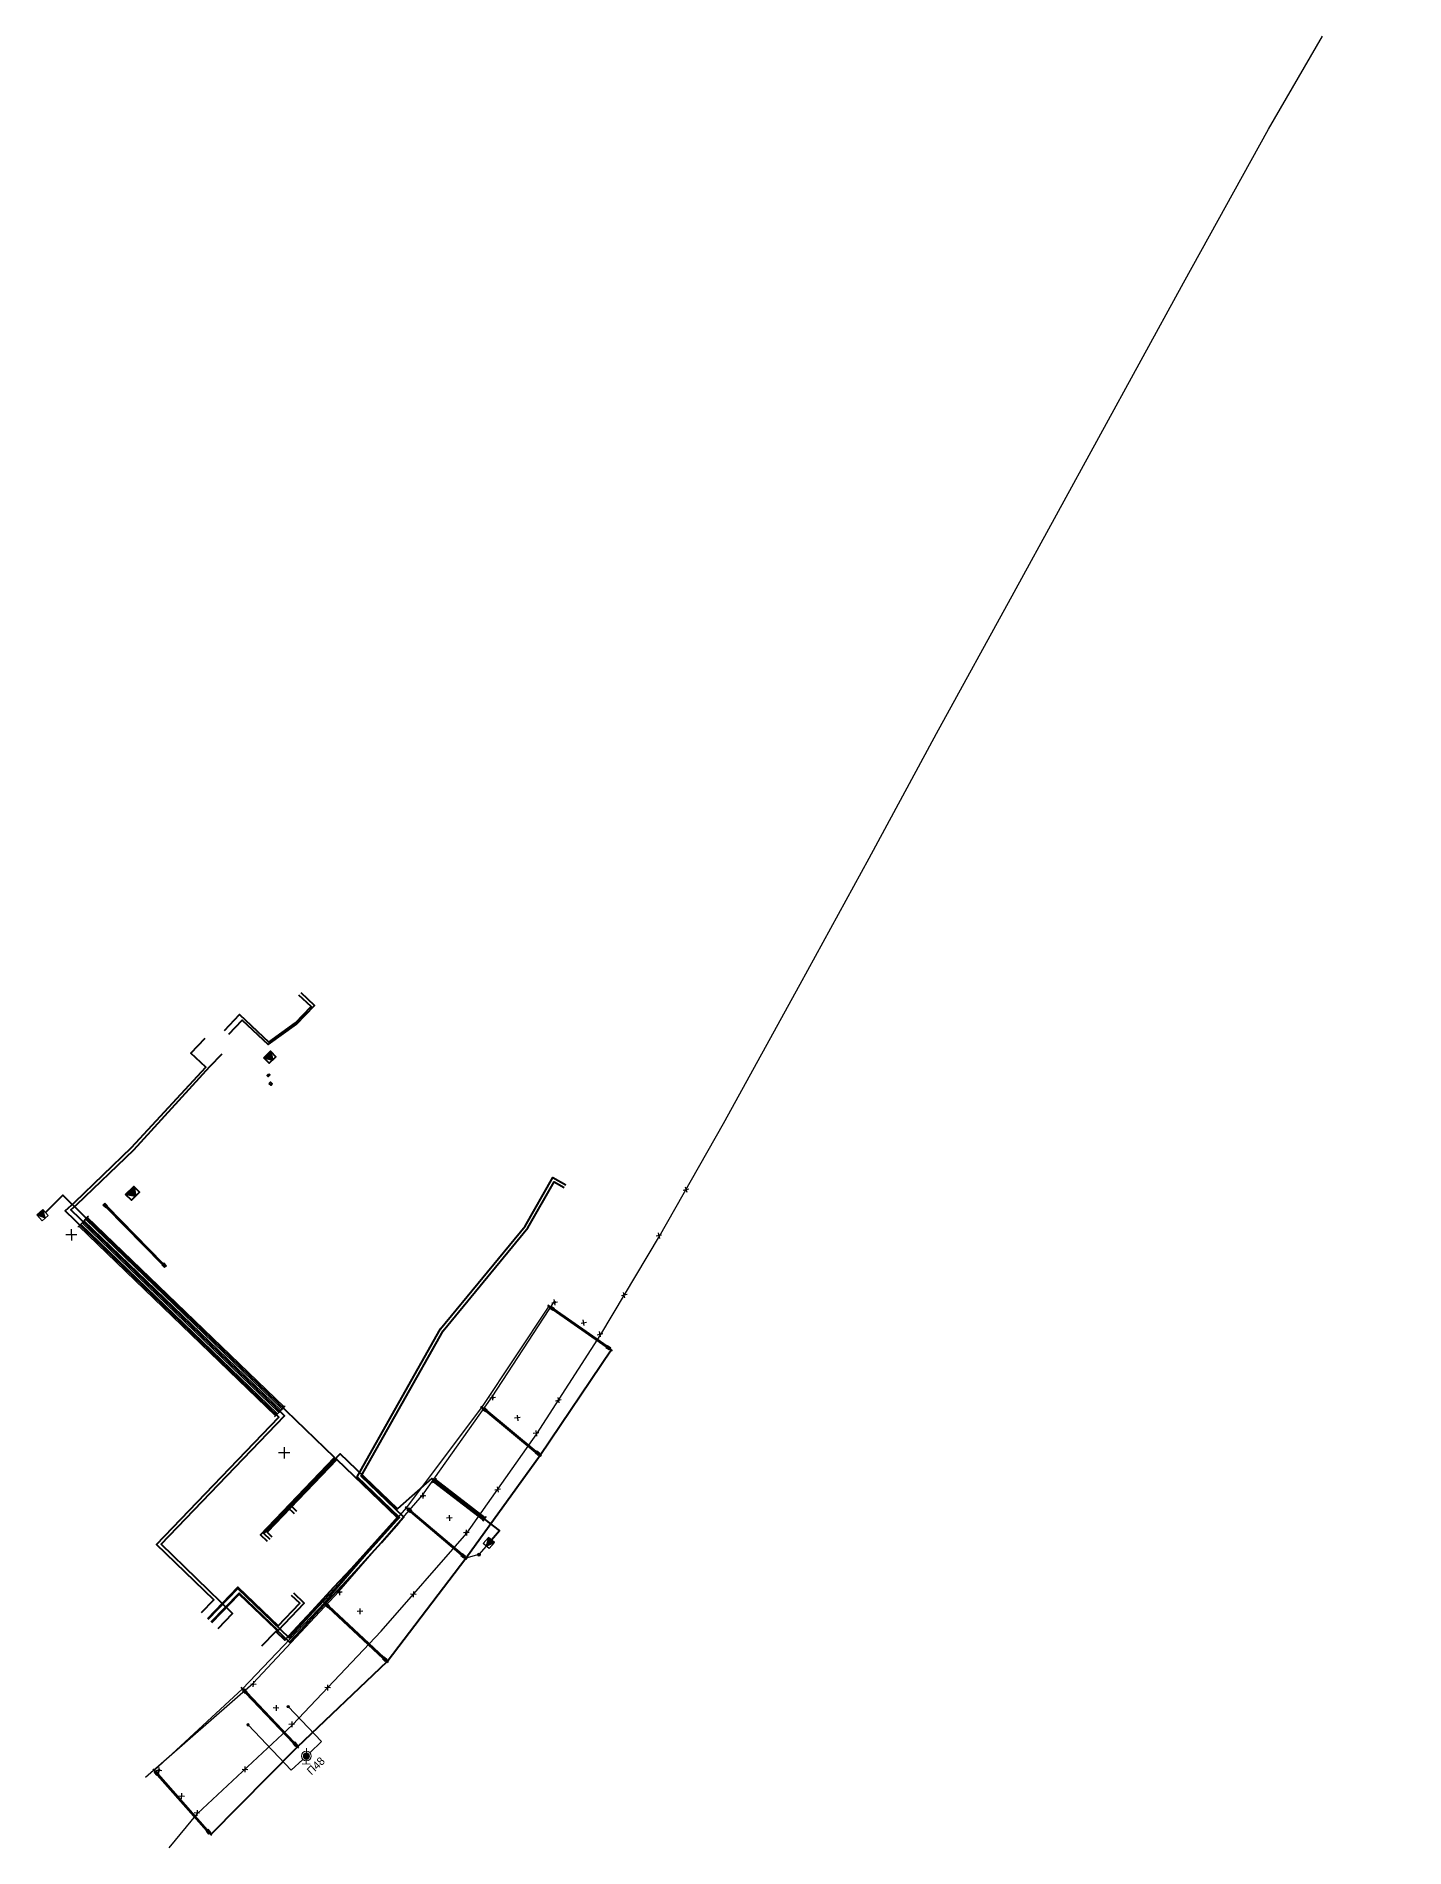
# Model space of a CAD drawing. Header units: metres. Extents: x -1 to 11335, y -5551 to 3.
# Drawn here: x 10712 to 11139, y -5551 to -4986 of the extents above; entities that cross this region are included whole.
import ezdxf
from ezdxf.lldxf.tags import DXFTag

# ---------------------------------------------------------------- set-up
doc = ezdxf.new("R2010")
doc.units = ezdxf.units.M
for name, pattern in [('$AUDIT_BAD_LTYPE1', [0]), ('CONTINOUS', [0]), ('Cплошная', [0])]:
    doc.linetypes.add(name, pattern=pattern)
for name, color, linetype, lineweight in [('_ПР_КС_Демонтаж', 1, 'Continuous', 30), ('_ПР_КС_Номер разъединителя', 1, 'Continuous', 13), ('_ПР_КС_Разъединитель', 1, 'Continuous', 15), ('МГТ_Консоль опоры КС', 1, 'Continuous', 40), ('МГТ_КС_ВЛ-10(6) кВ_ПР', 5, 'ВЛ ДПР', 40), ('МГТ_КС_Опора КС металл.', 7, 'Continuous', 15), ('МГТ_КС_Опора КС металл.ПР', 1, 'Continuous', 15), ('МГТ_КС_Ригель жп ПР', 1, 'Continuous', 20), ('МГТ_НВК_В1_СЕТЬ', 160, 'B1', 60), ('МГТ_НВК_В2_Сеть', 150, '$AUDIT_BAD_LTYPE1', 40), ('МГТ_ШУЭС', 250, 'Continuous', 5), ('МГТ_ЭС', 1, 'WK', 80), ('МГТ_ЭС_ВЛ-04 кВ', 7, 'Continuous', 30), ('МГТ_ЭС_ВЛ-10(6) кВ', 7, 'ВЛ ДПР', 30), ('МГТ_ЭС_ВЛ-10(6) кВ_ПР', 1, 'ЖДК_ВЛ2', 30), ('МГТ_ЭС_КЛ-04 кВ', 1, '2ПRКабельная_линия', 40), ('МГТ_ЭС_КЛ_10 кВ', 1, '2ПRКабельная_линия', 40), ('МГТ_ЭС_Опора ВЛ ж.б.', 1, 'Continuous', 15), ('МГТ_ЭС_Тр-ые подстанции', 7, 'Continuous', 40), ('МГТ_ЭС_Трансформаторная подстанция', 5, 'Continuous', 30)]:
    doc.layers.add(name, color=color, linetype=linetype, lineweight=lineweight)
doc.layers.add('С-ПС_блок', color=7, linetype='Continuous')
doc.layers.get('МГТ_НВК_В1_СЕТЬ').off()
doc.styles.add('1409_тхт0', font='calibri.ttf', dxfattribs={"width": 0.8, "oblique": 7})
doc.styles.add('ROMANS', font='ROMANS.shx', dxfattribs={"width": 0.6, "height": 4})
doc.styles.get("Standard").update_dxf_attribs({"font": 'arial.ttf'})
doc.styles.add('Р-131', font='P131.ttf')
doc.styles.add('ТипЛин', font='')
doc.styles.add('ЭС_', font='simplex.shx', dxfattribs={"width": 0.5, "oblique": 15})
doc.styles.get('ТипЛин').set_extended_font_data('GOST type B')
doc.linetypes.add('2ПRКабельная_линия', pattern='A,2,-1,["WК",ROMANS,S=0.1,R=0,X=-0.8,Y=-0.2],-0.25', length=3.25)
doc.linetypes.add('B1', pattern='A,16.258147,-2.141853,["В1",1409_тхт0,S=3,R=0,X=0,Y=-1.5],-6.426757,15.173243', length=40)
doc.linetypes.add('WK', pattern='A,50,-2,[" WK ",Standard,S=4,R=0,X=4,Y=-2],-25', length=77)
doc.linetypes.add('ВЛ ДПР', pattern='A,20,-2,["WL",ТипЛин,S=2,R=0,X=-1.2,Y=-1],-3,10', length=35)
doc.linetypes.add('ЖДК_ВЛ2', pattern='A,15.3,-2.35,["WL",Standard,S=1,R=0,X=-1.2,Y=-0.5],-2.35', length=20)
tags = doc.linetypes.add('КС_ВЛ-0.4 по КС', pattern='A,1.2,-0.2,["WL-0.4",ЭС_,S=0.1,R=0,X=-0.1,Y=-0.05],-0.5', length=1.9).pattern_tags.tags
tags[6] = DXFTag(74, 10)
doc.linetypes.add('ферма', pattern='A,1e-07,-0.5,[131,ltypeshp.shx,S=0.5,R=0,X=-0.5,Y=0],-1,[131,ltypeshp.shx,S=0.5,R=180,X=0.5,Y=0],-1e-07,[130,ltypeshp.shx,S=1.5,R=90,X=-0.5,Y=0.5],-1e-07,[130,ltypeshp.shx,S=1.5,R=90,X=-0.5,Y=-0.5],-0.5', length=2)

# ---------------------------------------------------------------- blocks, each defined once
blk = doc.blocks.new('ПГ')
at = {"layer": 'МГТ_НВК_В2_Сеть'}
h = blk.add_hatch(dxfattribs=at)
h.set_pattern_fill('ANGLE', color=256)
h.set_pattern_definition([(0, (0, 0), (0, 6.985), [5.08, -1.905]), (90, (0, 0), (-6.985, 4e-16), [5.08, -1.905])])
h.paths.add_polyline_path([(3316681.64, 259090.53), (3316681.64, 259089.03, 0.032667), (3316681.73, 259089.04, 0.936732)])
blk = doc.blocks.new('опора_1')
at = {"layer": 'МГТ_КС_Опора КС металл.'}
for points in [[(3529.65, -11586.62), (3529.66, -11587.12), (3530.16, -11587.12), (3530.15, -11586.62), (3529.65, -11586.62)], [(3529.65, -11586.62), (3530.16, -11587.12)], [(3529.66, -11587.12), (3530.15, -11586.62)]]:
    blk.add_lwpolyline(points, dxfattribs=at)
blk = doc.blocks.new('Трансформаторная подстанция')
at = {"linetype": 'Continuous'}
h = blk.add_hatch(color=256, dxfattribs=at)
h.dxf.hatch_style = 1
h.paths.add_polyline_path([(168175.4, -2359915.7), (168172.3, -2359911.1), (168170.5, -2359916.3)])
blk.add_lwpolyline([(168175.4, -2359915.7), (168170.5, -2359916.3), (168169.9, -2359911.4), (168174.8, -2359910.8)], close=True, dxfattribs=at)
blk.add_lwpolyline([(168175.4, -2359915.7), (168172.3, -2359911.1), (168170.5, -2359916.3), (168175.4, -2359915.7)], dxfattribs=at)
blk = doc.blocks.new('*U294')
at = {"color": 0, "lineweight": -2}
for p, q in [((-0.2, 15.2), (-1.1, -27.9)), ((0.8, 15.2), (-0.1, -27.9))]:
    blk.add_line(p, q, dxfattribs=at)
at = {"color": 7, "lineweight": -2, "ltscale": 5, "true_color": 0xffffff, "const_width": 1.7}
for points in [[(0.3, 15.2), (0.4, 17.7)], [(-0.6, -30.4), (-0.6, -27.9)]]:
    blk.add_lwpolyline(points, dxfattribs=at)
at = {"color": 0, "lineweight": -2}
for points in [[(-0.5, 15.2), (1.2, 15.2), (1.2, 17.7), (-0.5, 17.7)], [(-1.5, -30.4), (0.2, -30.4), (0.3, -27.9), (-1.4, -27.9)]]:
    blk.add_lwpolyline(points, close=True, dxfattribs=at)
blk = doc.blocks.new('*U295')
at = {"color": 0, "lineweight": -2}
for p, q in [((0.4, 15.2), (-2.3, -31.1)), ((1.4, 15.1), (-1.3, -31.2))]:
    blk.add_line(p, q, dxfattribs=at)
at = {"color": 7, "lineweight": -2, "ltscale": 5, "true_color": 0xffffff, "const_width": 1.7}
for points in [[(0.9, 15.2), (1, 17.6)], [(-1.9, -33.6), (-1.8, -31.1)]]:
    blk.add_lwpolyline(points, dxfattribs=at)
at = {"color": 0, "lineweight": -2}
for points in [[(0, 15.2), (1.7, 15.1), (1.9, 17.6), (0.2, 17.7)], [(-2.8, -33.6), (-1.1, -33.7), (-0.9, -31.2), (-2.6, -31.1)]]:
    blk.add_lwpolyline(points, close=True, dxfattribs=at)
blk = doc.blocks.new('*U296')
at = {"color": 0, "lineweight": -2}
for p, q in [((-1.1, 15.1), (0.7, -31.5)), ((-0.1, 15.2), (1.7, -31.4))]:
    blk.add_line(p, q, dxfattribs=at)
at = {"color": 7, "lineweight": -2, "ltscale": 5, "true_color": 0xffffff, "const_width": 1.7}
for points in [[(-0.6, 15.2), (-0.7, 17.7)], [(1.3, -33.9), (1.2, -31.4)]]:
    blk.add_lwpolyline(points, dxfattribs=at)
at = {"color": 0, "lineweight": -2}
for points in [[(-1.4, 15.1), (0.3, 15.2), (0.2, 17.7), (-1.5, 17.6)], [(0.5, -34), (2.2, -33.9), (2.1, -31.4), (0.4, -31.5)]]:
    blk.add_lwpolyline(points, close=True, dxfattribs=at)
blk = doc.blocks.new('*U297')
at = {"color": 0, "lineweight": -2}
for p, q in [((-1.7, 14.6), (1.8, -26.9)), ((-0.8, 14.7), (2.8, -26.8))]:
    blk.add_line(p, q, dxfattribs=at)
at = {"color": 7, "lineweight": -2, "ltscale": 5, "true_color": 0xffffff, "const_width": 1.7}
for points in [[(-1.2, 14.6), (-1.5, 17.1)], [(2.5, -29.3), (2.3, -26.8)]]:
    blk.add_lwpolyline(points, dxfattribs=at)
at = {"color": 0, "lineweight": -2}
for points in [[(-2.1, 14.6), (-0.4, 14.7), (-0.6, 17.2), (-2.3, 17.1)], [(1.7, -29.4), (3.3, -29.3), (3.1, -26.8), (1.4, -26.9)]]:
    blk.add_lwpolyline(points, close=True, dxfattribs=at)
blk = doc.blocks.new('*U298')
at = {"color": 0, "lineweight": -2}
for p, q in [((-3.1, 14.4), (4.1, -25.4)), ((-2.1, 14.6), (5.1, -25.2))]:
    blk.add_line(p, q, dxfattribs=at)
at = {"color": 7, "lineweight": -2, "ltscale": 5, "true_color": 0xffffff, "const_width": 1.7}
for points in [[(-2.6, 14.5), (-3.1, 16.9)], [(5, -27.7), (4.6, -25.3)]]:
    blk.add_lwpolyline(points, dxfattribs=at)
at = {"color": 0, "lineweight": -2}
for points in [[(-3.4, 14.3), (-1.8, 14.6), (-2.2, 17.1), (-3.9, 16.8)], [(4.2, -27.9), (5.8, -27.6), (5.4, -25.1), (3.7, -25.4)]]:
    blk.add_lwpolyline(points, close=True, dxfattribs=at)
blk = doc.blocks.new('*U299')
at = {"color": 0, "lineweight": -2}
for p, q in [((-2, 14.6), (2, -25.3)), ((-1, 14.7), (3, -25.2))]:
    blk.add_line(p, q, dxfattribs=at)
at = {"color": 7, "lineweight": -2, "ltscale": 5, "true_color": 0xffffff, "const_width": 1.7}
for points in [[(-1.5, 14.6), (-1.7, 17.1)], [(2.8, -27.8), (2.5, -25.3)]]:
    blk.add_lwpolyline(points, dxfattribs=at)
at = {"color": 0, "lineweight": -2}
for points in [[(-2.3, 14.5), (-0.6, 14.7), (-0.9, 17.2), (-2.6, 17)], [(1.9, -27.9), (3.6, -27.7), (3.4, -25.2), (1.7, -25.4)]]:
    blk.add_lwpolyline(points, close=True, dxfattribs=at)
blk = doc.blocks.new('*U300')
at = {"color": 0, "lineweight": -2}
for p, q in [((1.24, -1.24), (-1.24, 1.24)), ((-1.24, -1.24), (1.24, 1.24))]:
    blk.add_line(p, q, dxfattribs=at)
blk = doc.blocks.new('_Опора')
h = blk.add_hatch(color=256)
edge = h.paths.add_edge_path()
edge.add_arc((168130.52, -2359877.99), 0.442, 9.38245, 369.38245)
edge = h.paths.add_edge_path(flags=16)
edge.add_arc((168130.52, -2359877.99), 0.203, 9.38245, 369.38245)
h = blk.add_hatch(color=0)
edge = h.paths.add_edge_path()
edge.add_arc((168130.52, -2359877.99), 0.125, 0, 360)
at = {"color": 0}
for radius in [0.52, 0.125]:
    blk.add_circle((168130.52, -2359877.99), radius, dxfattribs=at)
blk = doc.blocks.new('*U303')
at = {"layer": 'МГТ_ЭС', "linetype": 'Cплошная', "lineweight": 35}
blk.add_hatch(color=1, dxfattribs=at).paths.add_polyline_path([(-22, 38.8), (-23.8, 37.9), (-3.1, -0.5), (-1.3, 0.5)])
at = {"layer": 'МГТ_ЭС', "color": 1, "linetype": 'Cплошная', "lineweight": 35}
for p, q in [((-23.8, 37.9), (-24.7, 37.4)), ((-23.8, 37.9), (-22, 38.8)), ((-3.1, -0.5), (-23.8, 37.9)), ((-22, 38.8), (-21.2, 39.3)), ((-22, 38.8), (-1.3, 0.5)), ((-1.3, 0.5), (-3.1, -0.5)), ((-1.3, 0.5), (-0.4, 0.9)), ((-3.1, -0.5), (-3.9, -1))]:
    blk.add_line(p, q, dxfattribs=at)
blk = doc.blocks.new('*U304')
at = {"layer": 'МГТ_ЭС', "linetype": 'Cплошная', "lineweight": 35}
blk.add_hatch(color=1, dxfattribs=at).paths.add_polyline_path([(-91.2, 166.9), (-92.9, 166), (-3.1, -0.5), (-1.3, 0.5)])
at = {"layer": 'МГТ_ЭС', "color": 1, "linetype": 'Cплошная', "lineweight": 35}
for p, q in [((-92.9, 166), (-93.8, 165.5)), ((-92.9, 166), (-91.2, 166.9)), ((-3.1, -0.5), (-92.9, 166)), ((-91.2, 166.9), (-90.3, 167.4)), ((-91.2, 166.9), (-1.3, 0.5)), ((-1.3, 0.5), (-3.1, -0.5)), ((-1.3, 0.5), (-0.4, 0.9)), ((-3.1, -0.5), (-3.9, -1))]:
    blk.add_line(p, q, dxfattribs=at)
blk = doc.blocks.new('*U306')
at = {"layer": 'С-ПС_блок', "linetype": 'CONTINOUS', "lineweight": -2}
h = blk.add_hatch(color=0, dxfattribs=at)
h.dxf.hatch_style = 1
h.paths.add_polyline_path([(22.1, 23.4, 1), (22.6, 22, 1)])
h = blk.add_hatch(color=0, dxfattribs=at)
h.dxf.hatch_style = 1
h.paths.add_polyline_path([(-10.2, -1.9, 1), (-8.8, -5.6, 1)])
h = blk.add_hatch(color=0, dxfattribs=at)
h.dxf.hatch_style = 1
h.paths.add_polyline_path([(23.2, -4.1, 1), (23.7, -5.5, 1)])
at = {"color": 0, "linetype": 'CONTINOUS', "lineweight": -2}
for points in [[(-15.1, -4), (-13.1, 0.6)], [(-4.9, -5.7), (-14.1, -1.7)]]:
    blk.add_lwpolyline(points, dxfattribs=at)
at = {"layer": 'С-ПС_блок', "color": 0, "linetype": 'CONTINOUS', "lineweight": -2}
for points in [[(-10.6, -0.9), (-14.2, 8.4), (22.3, 22.7)], [(-8.4, -6.5), (-4.7, -15.8), (23.4, -4.8)]]:
    blk.add_lwpolyline(points, dxfattribs=at)
for centre, radius in [((22.3, 22.7), 0.75), ((-9.5, -3.7), 3), ((-9.5, -3.7), 2), ((23.4, -4.8), 0.75)]:
    blk.add_circle(centre, radius, dxfattribs=at)
blk = doc.blocks.new('*U307')
at = {"color": 0, "lineweight": -2}
for p, q in [((-0.6, -13), (-0.3, 36.9)), ((0.4, -13), (0.7, 36.9))]:
    blk.add_line(p, q, dxfattribs=at)
at = {"color": 7, "lineweight": -2, "ltscale": 5, "true_color": 0xffffff, "const_width": 1.7}
for points in [[(0.2, 39.4), (0.2, 36.9)], [(-0.1, -13), (-0.1, -15.5)]]:
    blk.add_lwpolyline(points, dxfattribs=at)
at = {"color": 0, "lineweight": -2}
for points in [[(1, 39.4), (-0.7, 39.4), (-0.7, 36.9), (1, 36.9)], [(0.8, -13), (-0.9, -13), (-0.9, -15.5), (0.8, -15.5)]]:
    blk.add_lwpolyline(points, close=True, dxfattribs=at)

msp = doc.modelspace()

# ---------------------------------------------------------------- hatches: boundary and pattern name
at = {"layer": 'МГТ_ШУЭС', "linetype": 'ByBlock'}
h = msp.add_hatch(dxfattribs=at)
h.set_pattern_fill('ANGLE', color=256)
h.set_pattern_definition([(48.931164, (9.5574, 13.8104), (-5.266137, 4.5889024), [5.08, -1.905]), (138.931164, (9.5574, 13.8104), (-4.5889024, -5.266137), [5.08, -1.905])])
h.paths.add_polyline_path([(11131.33, -5014.49), (11132.82, -5015.79), (11135.42, -5012.81)])
h = msp.add_hatch(dxfattribs=at)
h.set_pattern_fill('ANGLE', color=256)
h.set_pattern_definition([(48.931164, (12.3534, -5.25), (-5.266137, 4.5889024), [5.08, -1.905]), (138.931164, (12.3534, -5.25), (-4.5889024, -5.266137), [5.08, -1.905])])
h.paths.add_polyline_path([(11135, -5025.02), (11136.49, -5026.32), (11139.09, -5023.34)])
at = {"layer": 'МГТ_ЭС_Тр-ые подстанции'}
h = msp.add_hatch(color=256, dxfattribs=at)
h.dxf.hatch_style = 1
h.paths.add_polyline_path([(10782.81, -5304.66), (10784.94, -5302.58), (10785.48, -5305.37)])
h = msp.add_hatch(color=256, dxfattribs=at)
h.dxf.hatch_style = 1
h.paths.add_polyline_path([(10739.66, -5347.3), (10742.18, -5344.82), (10742.73, -5347.83)])

# ---------------------------------------------------------------- linework, layer by layer
at = {"layer": 'МГТ_Консоль опоры КС'}
for p, q in [((10872.3, -5382.54), (10871.48, -5381.97)), ((10891.71, -5396.14), (10890.89, -5395.56)), ((10851.32, -5414.15), (10850.55, -5413.52)), ((10869.49, -5429.13), (10868.72, -5428.5)), ((10827.77, -5445.55), (10827.01, -5444.9)), ((10846.3, -5461.3), (10845.54, -5460.65)), ((10802.13, -5475.29), (10801.4, -5474.6)), ((10821.75, -5493.58), (10821.02, -5492.9)), ((10776.45, -5502.08), (10775.77, -5501.36)), ((10793.72, -5520.24), (10793.03, -5519.52)), ((10748.88, -5527.64), (10748.22, -5526.89)), ((10766.56, -5547.63), (10765.9, -5546.88))]:
    msp.add_line(p, q, dxfattribs=at)
at = {"layer": 'МГТ_КС_ВЛ-10(6) кВ_ПР'}
msp.add_lwpolyline([(10766.23, -5547.25), (10793.37, -5519.87), (10821.38, -5493.24), (10845.92, -5460.98), (10869.1, -5428.82), (10891.3, -5395.85)], dxfattribs=at)
at = {"layer": 'МГТ_КС_Ригель жп ПР', "linetype": 'ферма'}
for points in [[(10733.75, -5351.22), (10751.23, -5369.01)], [(10873.33, -5383.26), (10889.87, -5394.85)], [(10852.28, -5414.95), (10867.75, -5427.7)], [(10828.72, -5446.36), (10844.59, -5459.84)], [(10803.05, -5476.14), (10820.1, -5492.05)], [(10777.32, -5502.99), (10792.17, -5518.61)], [(10749.71, -5528.58), (10765.07, -5545.94)]]:
    msp.add_lwpolyline(points, dxfattribs=at)
at = {"layer": 'МГТ_ЭС_ВЛ-04 кВ', "linetype": 'КС_ВЛ-0.4 по КС', "ltscale": 15}
msp.add_lwpolyline([(10745.85, -5529.39), (10779.46, -5500), (10806.19, -5471.41), (10832.31, -5441.26), (10854.08, -5410.6), (10873.43, -5380.9)], dxfattribs=at)
at = {"layer": 'МГТ_ЭС_ВЛ-04 кВ', "color": 5, "linetype": 'КС_ВЛ-0.4 по КС', "ltscale": 15}
msp.add_lwpolyline([(10748.55, -5527.27), (10776.11, -5501.72), (10801.77, -5474.94), (10827.39, -5445.22), (10850.93, -5413.84), (10871.89, -5382.26)], dxfattribs=at)
at = {"layer": 'МГТ_ЭС_ВЛ-10(6) кВ'}
msp.add_lwpolyline([(10753.25, -5551.41), (10762.07, -5540.74), (10791.72, -5513.05), (10819.43, -5483.76), (10846.25, -5453.12), (10868.02, -5422.08), (10888.02, -5391.1), (10906.39, -5360.33), (10926.36, -5325.15), (10950.25, -5281.66), (10971.79, -5242.27), (10992.86, -5203.32), (11017.07, -5159.23), (11043.6, -5110.84), (11070, -5062.51), (11096.49, -5014.54), (11113.44, -4985.52)], dxfattribs=at)
at = {"layer": 'МГТ_ЭС_ВЛ-10(6) кВ_ПР'}
msp.add_lwpolyline([(10852.26, -5457.17), (10850, -5459.84), (10845.92, -5460.98)], dxfattribs=at)
at = {"layer": 'МГТ_ЭС_КЛ-04 кВ', "color": 230, "ltscale": 3}
msp.add_line((10790.11, -5444.91), (10792.31, -5447.02), dxfattribs=at)
at = {"layer": 'МГТ_ЭС_КЛ-04 кВ', "ltscale": 3}
msp.add_line((10791.57, -5444.83), (10793.05, -5446.25), dxfattribs=at)
for points in [[(10770.52, -5296.09), (10775.26, -5291.09), (10784.38, -5299.73), (10792.73, -5293.73), (10797.55, -5288.64), (10793.78, -5285.11)], [(10771.88, -5297.27), (10776.05, -5292.86), (10784.13, -5300.52), (10793.06, -5294.11), (10798.6, -5288.26), (10794.46, -5284.38)], [(10766.59, -5481.05), (10775.1, -5472.18), (10790.78, -5487.22), (10794.45, -5483.32), (10798.99, -5478.43), (10805.82, -5471.07), (10811.26, -5465.2), (10819.51, -5456.01), (10825.01, -5449.86), (10826.54, -5448.14), (10813.19, -5435.34), (10838.78, -5389.89), (10865.22, -5357.76), (10873.47, -5343.39), (10876.62, -5345.2)], [(10782.16, -5488.36), (10786.52, -5483.82), (10789.34, -5486.53), (10790.73, -5485.09), (10793.35, -5482.3), (10797.9, -5477.4), (10804.72, -5470.05), (10810.15, -5464.18), (10818.4, -5455.01), (10823.89, -5448.86), (10824.46, -5448.22), (10805.63, -5430.17), (10783.86, -5452.86), (10785.34, -5454.28)], [(10853.88, -5455.27), (10856.41, -5452.3), (10835.32, -5436.11), (10824.52, -5445.5), (10806.65, -5428.38), (10782.81, -5453.24), (10784.65, -5455)], [(10766.41, -5480.88), (10775.09, -5471.83), (10787.3, -5483.53), (10795.46, -5475.02), (10792.17, -5471.87)]]:
    msp.add_lwpolyline(points, dxfattribs=at)
at = {"layer": 'МГТ_ЭС_КЛ-04 кВ', "color": 230, "ltscale": 3}
for points in [[(10765.47, -5479.98), (10774.67, -5470.38), (10790.75, -5485.8), (10793.71, -5482.64), (10798.26, -5477.75), (10805.09, -5470.39), (10810.52, -5464.52), (10818.77, -5455.34), (10824.26, -5449.19), (10825.15, -5448.2), (10811.94, -5435.52), (10837.95, -5389.32), (10864.4, -5357.19), (10873.1, -5342.03), (10877.12, -5344.33)], [(10783.96, -5455.73), (10781.76, -5453.61), (10804.9, -5429.48), (10789.78, -5414.94), (10726.5, -5353.95), (10720.08, -5347.58), (10714.61, -5352.93)], [(10765.29, -5479.8), (10774.66, -5470.03), (10787.27, -5482.12), (10794.05, -5475.05), (10791.48, -5472.6)]]:
    msp.add_lwpolyline(points, dxfattribs=at)
at = {"layer": 'МГТ_ЭС_КЛ_10 кВ', "ltscale": 3}
for points in [[(10763.3, -5477.89), (10767.18, -5473.92), (10749.31, -5456.65), (10787.53, -5416.91), (10720.73, -5352.48), (10723.77, -5349.73), (10741.48, -5332.69), (10764.73, -5307.6), (10760.07, -5303.18), (10764.54, -5298.47)], [(10768.54, -5482.92), (10773.06, -5478.21), (10750.72, -5456.62), (10789.28, -5416.51), (10722.58, -5352.15), (10724.45, -5350.46), (10742.17, -5333.41), (10765.99, -5307.41), (10769.76, -5303.42)]]:
    msp.add_lwpolyline(points, dxfattribs=at)
at = {"layer": 'МГТ_ЭС_Тр-ые подстанции'}
for points in [[(10782.81, -5304.66), (10784.94, -5302.58), (10786.58, -5304.29), (10784.47, -5306.36)], [(10782.81, -5304.66), (10784.94, -5302.58), (10785.48, -5305.37)], [(10784.53, -5312.65), (10784.87, -5312.29), (10785.42, -5312.8), (10785.08, -5313.16)], [(10739.66, -5347.3), (10742.18, -5344.82), (10743.98, -5346.59), (10741.48, -5349.07)], [(10739.66, -5347.3), (10742.18, -5344.82), (10742.73, -5347.83)]]:
    msp.add_lwpolyline(points, close=True, dxfattribs=at)
at = {"layer": 'МГТ_ЭС_Тр-ые подстанции', "color": 1}
msp.add_lwpolyline([(10784.34, -5309.61), (10784.7, -5309.95), (10784.19, -5310.49), (10783.82, -5310.15)], close=True, dxfattribs=at)

# ---------------------------------------------------------------- block references
at = {"layer": '_ПР_КС_Демонтаж'}
for p, xscale, yscale, zscale, rotation in [((10914.64, -5345.79, 0), 0.4999999999999993, 0.4999999999999993, 0.4999999999999993, 240.4300842688499), ((10906.18, -5360.2), 0.4999999999999998, 0.4999999999999998, 0.4999999999999998, 146.9679575347884), ((10873.64, -5381.04), 0.4999999999999998, 0.4999999999999998, 0.4999999999999998, 326.9179067218035), ((10895.38, -5378.77), 0.4999999999999994, 0.4999999999999994, 0.4999999999999994, 59.15661545573366), ((10882.73, -5387.41), 0.4999999999999996, 0.4999999999999996, 0.4999999999999996, 324.9389513066998), ((10887.81, -5390.96), 0.4999999999999997, 0.4999999999999997, 0.4999999999999997, 327.0284870358003), ((10854.27, -5410.76), 0.4999999999999998, 0.4999999999999998, 0.4999999999999998, 320.3884732140459), ((10874.8, -5411.58), 0.4999999999999994, 0.4999999999999994, 0.4999999999999994, 237.157901985089), ((10862.01, -5417.14), 0.4999999999999997, 0.4999999999999997, 0.4999999999999997, 140.475218472355), ((10867.82, -5421.93), 0.4999999999999996, 0.4999999999999996, 0.4999999999999996, 141.9689326967699), ((10832.5, -5441.43), 0.4999999999999999, 0.4999999999999999, 0.4999999999999999, 319.5696041564012), ((10855.81, -5439.48), 0.4999999999999995, 0.4999999999999995, 0.4999999999999995, 234.9517416788624), ((10840.74, -5448.43), 0.4999999999999996, 0.4999999999999996, 0.4999999999999996, 139.6387482880081), ((10846.06, -5452.96), 0.4999999999999996, 0.4999999999999996, 0.4999999999999996, 139.1192255383921), ((10806.37, -5471.58), 0.5, 0.5, 0.5, 136.599953671482), ((10829.5, -5472.25), 0.4999999999999995, 0.4999999999999995, 0.4999999999999995, 133.5315822791102), ((10812.81, -5477.58), 0.4999999999999996, 0.4999999999999996, 0.4999999999999996, 136.7301569477717), ((10779.58, -5500.29), 0.5, 0.5, 0.5, 310.7769294008023), ((10802.72, -5501.42), 0.4999999999999995, 0.4999999999999995, 0.4999999999999995, 133.5315822791102), ((10786.65, -5507.73), 0.4999999999999996, 0.4999999999999996, 0.4999999999999996, 133.5315822791102), ((10791.55, -5512.88), 0.4999999999999996, 0.4999999999999996, 0.4999999999999996, 136.7301569477717), ((10750.09, -5527.2), 0.5, 0.5, 0.5, 310.7769294008023), ((10776.9, -5526.9), 0.4999999999999995, 0.4999999999999995, 0.4999999999999995, 223.0340919934123), ((10757.18, -5535.22), 0.4999999999999995, 0.4999999999999995, 0.4999999999999995, 311.4911783835046), ((10761.9, -5540.55), 0.5, 0.5, 0.5, 131.8284865162597)]:
    msp.add_blockref('*U300', p, dxfattribs=dict(at, xscale=xscale, yscale=yscale, zscale=zscale, rotation=rotation))
at = {"layer": '_ПР_КС_Демонтаж', "rotation": 135.8069294551395}
for p in [(10722.72, -5359.96), (10789.18, -5428.04)]:
    msp.add_blockref('*U300', p, dxfattribs=at)
at = {"layer": '_ПР_КС_Разъединитель', "xscale": 0.4999999999999995, "yscale": 0.4999999999999995, "zscale": 0.4999999999999995, "rotation": 112.1137103395048}
msp.add_blockref('*U306', (10792.6, -5519.06), dxfattribs=at)
at = {"layer": 'МГТ_КС_Опора КС металл.'}
for p, rotation in [((-743.84, -1953.22), 56.61771721363539), ((-290.01, -665.16), 49.99090317676994), ((-251.14, -555.87), 49.26941464823312), ((-198.84, -480.43), 48.81903608101556), ((0, 0), 46.20238363442169), ((554.61, 1012.52), 40.37935936393176)]:
    msp.add_blockref('опора_1', p, dxfattribs=dict(at, rotation=rotation))
at = {"layer": 'МГТ_КС_Опора КС металл.ПР', "xscale": 0.5, "yscale": 0.5, "zscale": 0.5, "rotation": 44.76817024608435}
for name, p in [('*U307', (10746.68, -5364.38)), ('*U298', (10879.35, -5387.48)), ('*U299', (10857.95, -5419.62)), ('*U297', (10834.32, -5451.11)), ('*U296', (10808.6, -5481.31)), ('*U294', (10782.54, -5508.49)), ('*U295', (10754.74, -5534.26))]:
    msp.add_blockref(name, p, dxfattribs=at)
at = {"layer": 'МГТ_НВК_В1_СЕТЬ', "xscale": -1.004999999999999, "yscale": 1.005, "zscale": 1.005}
for p, rotation in [((2462463.6, -2278548), 321.6306543615457), ((2157394.35, 2558003.57, 0.06), 54.52417381974496), ((2157362.68, 2557951.79, 0.1), 54.52417381974496)]:
    msp.add_blockref('ПГ', p, dxfattribs=dict(at, rotation=rotation))
at = {"layer": 'МГТ_ЭС', "xscale": 0.4511697925558729, "yscale": 0.4511697925558729, "zscale": 0.4511697925558729}
for name, p, rotation in [('*U304', (10789.76, -5413.72), 17.66842087835023), ('*U304', (10787.7, -5415.86), 17.66842087835024), ('*U304', (10788.73, -5414.79), 17.66842087835023), ('*U303', (10852.6, -5448.27), 24.14149650869116)]:
    msp.add_blockref(name, p, dxfattribs=dict(at, rotation=rotation))
at = {"layer": 'МГТ_ЭС_Опора ВЛ ж.б.', "xscale": 0.9608067370121296, "yscale": 0.9608067370121296, "zscale": 0.9608067370121296, "rotation": 46.20238363442169}
msp.add_blockref('_Опора', (-1737529.42, 1447229.8), dxfattribs=at)
at = {"layer": 'МГТ_ЭС_Трансформаторная подстанция', "linetype": 'CONTINOUS', "xscale": 0.4999999999999999, "yscale": 0.4999999999999999, "zscale": 0.4999999999999999}
for p, rotation in [((766758.78, -915169.33), 215.6500149366789), ((-800124.59, -866666.85), 132.6445292333322)]:
    msp.add_blockref('Трансформаторная подстанция', p, dxfattribs=dict(at, rotation=rotation))

# ---------------------------------------------------------------- texts
at = {"layer": '_ПР_КС_Номер разъединителя', "lineweight": 30, "ltscale": 100, "insert": (10798.18, -5524.93), "char_height": 2.5, "width": 6.9043, "attachment_point": 2, "rotation": 43.5529, "style": 'Р-131'}
msp.add_mtext('П48', dxfattribs=at)

doc.saveas('drawing.dxf')
